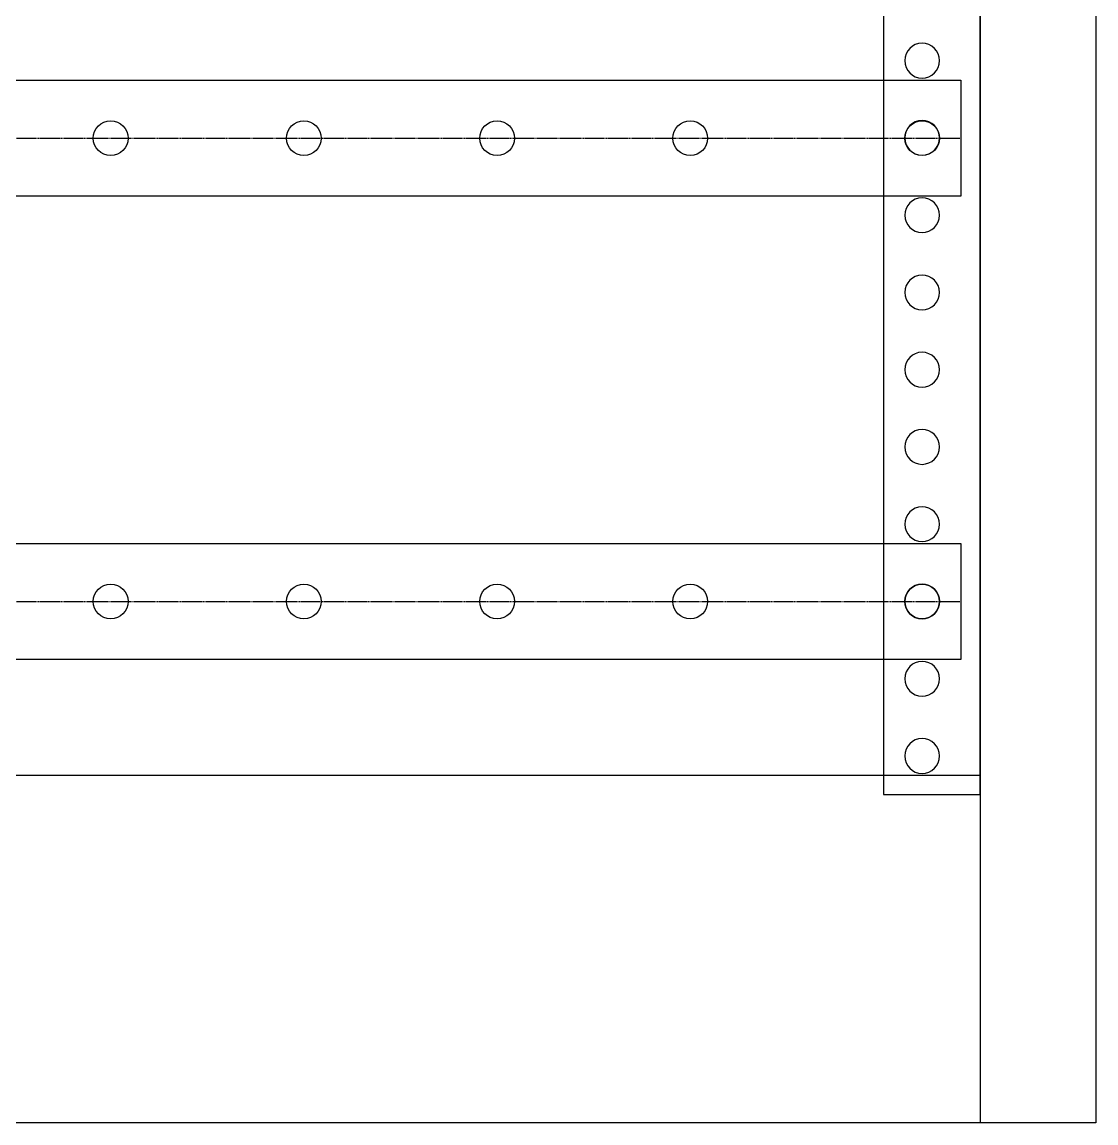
# Model space of a CAD drawing. Extents: x 1445440 to 1446040, y 398297 to 400297.
# Drawn here: x 1445761.6 to 1446039.6, y 398296.6 to 398581.6 of the extents above; entities that cross this region are included whole.
import ezdxf

# ---------------------------------------------------------------- set-up
doc = ezdxf.new("R2010")
doc.units = 0
doc.header["$MEASUREMENT"] = 0
doc.linetypes.add('LYJS-XX', pattern=[0.35, 0.25, -0.1])
doc.layers.add('LY-JS-BJ', color=7, linetype='Continuous')
doc.layers.add('布置图', color=20, linetype='Continuous')

# ---------------------------------------------------------------- blocks, each defined once
blk = doc.blocks.new('*U22')
at = {"layer": 'LY-JS-BJ', "color": 6}
blk.add_circle((0, 0), 4.5, dxfattribs=at)
blk = doc.blocks.new('*U23')
at = {"layer": 'LY-JS-BJ', "color": 0, "linetype": 'ByBlock', "lineweight": -2, "transparency": 16777216}
for p in [(0, -1600), (0, -1620), (0, -1640), (0, -1660), (0, -1680), (0, -1700), (0, -1720), (0, -1740), (0, -1760), (0, -1780)]:
    blk.add_blockref('*U22', p, dxfattribs=at)
blk = doc.blocks.new('*U24')
at = {"layer": 'LY-JS-BJ', "color": 0}
blk.add_circle((0, 0), 4.5, dxfattribs=at)
blk = doc.blocks.new('*U25')
at = {"layer": 'LY-JS-BJ', "color": 0, "linetype": 'ByBlock', "lineweight": -2, "transparency": 16777216}
for p in [(250, 0), (300, 0), (350, 0), (400, 0)]:
    blk.add_blockref('*U24', p, dxfattribs=at)
blk = doc.blocks.new('A$C7A207737')
at = {"layer": 'LY-JS-BJ', "color": 4, "linetype": 'LYJS-XX'}
for p, q in [((-10, 119.93), (520, 119.93)), ((-10, 0), (520, 0))]:
    blk.add_line(p, q, dxfattribs=at)
at = {"layer": 'LY-JS-BJ', "color": 0}
for points in [[(-10, 134.93), (520, 134.93), (520, 104.93), (-10, 104.93)], [(-10, 15), (520, 15), (520, -15), (-10, -15)]]:
    blk.add_lwpolyline(points, close=True, dxfattribs=at)
for centre in [(510, 119.93), (510, 0)]:
    blk.add_circle(centre, 4.5, dxfattribs=at)
for p in [(50, 119.93), (50, 0)]:
    blk.add_blockref('*U25', p, dxfattribs=at)

msp = doc.modelspace()

# ---------------------------------------------------------------- linework, layer by layer
at = {"layer": 'LY-JS-BJ', "color": 6, "ltscale": 50}
for points in [[(1446009.57, 400241.63), (1446009.57, 398296.63)], [(1445469.57, 398386.63), (1446009.57, 398386.63)]]:
    msp.add_lwpolyline(points, dxfattribs=at)
at = {"layer": 'LY-JS-BJ', "color": 6, "lineweight": -3}
msp.add_lwpolyline([(1445984.57, 400181.63), (1445984.57, 398381.63), (1446009.57, 398381.63), (1446009.57, 400181.63)], close=True, dxfattribs=at)
at = {"layer": '布置图', "ltscale": 50}
msp.add_lwpolyline([(1445439.57, 400296.63), (1446039.57, 400296.63), (1446039.57, 398296.63), (1445439.57, 398296.63)], close=True, dxfattribs=at)

# ---------------------------------------------------------------- block references
at = {"layer": 'LY-JS-BJ', "color": 6, "lineweight": -3, "xscale": -1}
msp.add_blockref('*U23', (1445994.57, 400171.63), dxfattribs=at)
at = {"layer": 'LY-JS-BJ', "color": 6, "lineweight": -3}
msp.add_blockref('A$C7A207737', (1445484.57, 398431.63), dxfattribs=at)

doc.saveas('drawing.dxf')
